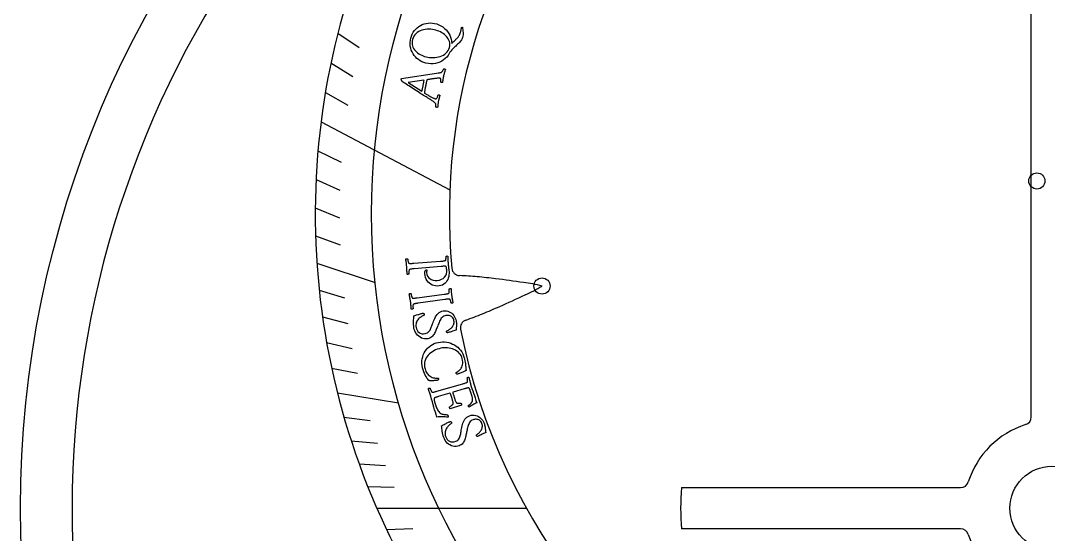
# Model space of a CAD drawing. Header units: millimetres. Extents: x -31.9 to 31.9, y -31.9 to 31.9.
# Drawn here: x -31.9 to -0.11, y -0.81 to 15.1 of the extents above; entities that cross this region are included whole.
import ezdxf

# ---------------------------------------------------------------- set-up
doc = ezdxf.new("R2010")
doc.units = ezdxf.units.MM
for name, color, linetype in [('CUT_INNER', 6, 'Continuous'), ('CUT_OUTER', 1, 'Continuous'), ('ENGRAVE', 7, 'Continuous'), ('ENGRAVE_FINE', 8, 'Continuous'), ('TEXT', 5, 'Continuous')]:
    doc.layers.add(name, color=color, linetype=linetype)

msp = doc.modelspace()

# ---------------------------------------------------------------- linework, layer by layer
at = {"layer": 'CUT_INNER'}
for points in [[(-0.638, 2.825), (-0.638, 16.5871)], [(-11.4532, 0.6377), (-11.4475, 0.638), (-2.825, 0.638)], [(-2.825, -0.638), (-11.4471, -0.638), (-11.4531, -0.6377)]]:
    msp.add_lwpolyline(points, dxfattribs=at)
msp.add_circle((0, 0), 1.3, dxfattribs=at)
for centre, radius, start, end in [((-0.0001, 9.1157), 18.6372, 92.76605, 185.19405), ((-0.0001, 0), 30.3049, 123.70776, 268.30801), ((-0.0001, 9.1157), 22.7843, 136.39718, 247.61354), ((-18.3118, 7.4507), 0.25, 185.09766, 266.96057), ((-18.7698, -3.66), 10.8702, 84.74994, 87.65526), ((-19.4067, -10.6936), 17.9326, 82.94988, 84.7797), ((-21.7665, -29.6315), 37.0169, 81.58147, 82.92263), ((-16.9199, 2.3694), 4.6526, 75.71253, 82.92918), ((-18.1828, 10.8654), 4.6597, 293.93828, 301.16109), ((-31.2475, 38.2013), 34.9556, 293.91011, 295.33053), ((-24.3371, 22.6054), 17.8972, 292.08499, 293.92188), ((-18.0459, 5.5891), 0.25, 109.91443, 191.07422), ((-21.7701, 16.2712), 11.0627, 289.20472, 292.10004), ((-0.0004, 9.1152), 18.6368, 191.05659, 247.21488), ((-0.0011, 0.0011), 2.7099, 107.42252, 162.57748), ((-0.888, 2.825), 0.25, 287.57813, 360), ((-4.9765, 0.0002), 6.5079, 174.37814, 185.62498), ((-2.825, 0.888), 0.25, 270, 342.42187), ((-2.825, -0.888), 0.25, 17.57812, 90), ((-0.0011, -0.0011), 2.7099, 197.42252, 252.57748)]:
    msp.add_arc(centre, radius, start, end, dxfattribs=at)
at = {"layer": 'CUT_OUTER'}
msp.add_circle((0, -0.0001), 31.9, dxfattribs=at)
at = {"layer": 'ENGRAVE'}
for points in [[(-22.6059, 11.9615), (-18.6227, 9.8538)], [(-22.7328, 7.583), (-20.9343, 6.9831)], [(-22.0995, 3.5713), (-20.2134, 3.2665)], [(-20.8814, 0), (-16.256, 0)]]:
    msp.add_lwpolyline(points, dxfattribs=at)
for centre, radius in [((0, 9.1156), 21.0426), ((-0.4651, 10.1311), 0.25), ((-15.7709, 6.8782), 0.25)]:
    msp.add_circle(centre, radius, dxfattribs=at)
at = {"layer": 'ENGRAVE_FINE'}
for points in [[(-22.0876, 14.7073), (-21.4273, 14.2676)], [(-22.3006, 13.7857), (-21.6239, 13.3673)], [(-22.473, 12.8698), (-21.7806, 12.4733)], [(-22.7011, 11.0622), (-21.9801, 10.7109)], [(-22.7598, 10.1736), (-22.0258, 9.8455)], [(-22.7837, 9.2967), (-22.0376, 8.9923)], [(-22.7741, 8.4328), (-22.0169, 8.1524)], [(-22.661, 6.748), (-21.8841, 6.5167)], [(-22.5604, 5.9288), (-21.7751, 5.7224)], [(-22.4323, 5.1259), (-21.6396, 4.9447)], [(-22.2782, 4.3399), (-21.4791, 4.1842)], [(-21.8975, 2.8205), (-21.0883, 2.7162)], [(-21.6734, 2.0877), (-20.8608, 2.0094)], [(-21.4286, 1.3733), (-20.6134, 1.321)], [(-21.1642, 0.6773), (-20.3476, 0.6512)], [(-20.5813, -0.6587), (-19.7647, -0.6326)]]:
    msp.add_lwpolyline(points, dxfattribs=at)
at = {"layer": 'TEXT'}
for points in [[(-19.829, 14.5559), (-19.8087, 14.6182), (-19.7832, 14.677), (-19.7523, 14.7323), (-19.7162, 14.784), (-19.6755, 14.8314), (-19.6308, 14.8739), (-19.5823, 14.9116), (-19.5298, 14.9443), (-19.4742, 14.9717), (-19.4162, 14.9932), (-19.3557, 15.009), (-19.2929, 15.0191), (-19.2284, 15.0226), (-19.1629, 15.0191), (-19.0963, 15.0086), (-19.0287, 14.991), (-18.9611, 14.9662), (-18.8982, 14.9353), (-18.84, 14.8981), (-18.7865, 14.8549), (-18.7381, 14.8068), (-18.6953, 14.7552), (-18.6581, 14.7001), (-18.6264, 14.6414), (-18.6007, 14.5804), (-18.5817, 14.5181), (-18.5692, 14.4545), (-18.5632, 14.3896), (-18.5386, 14.4161), (-18.5152, 14.4402), (-18.493, 14.4618), (-18.4719, 14.4809), (-18.452, 14.4986), (-18.433, 14.5158), (-18.4151, 14.5326), (-18.3981, 14.5488), (-18.3821, 14.5655), (-18.3669, 14.5836), (-18.3526, 14.603), (-18.3391, 14.6237), (-18.3264, 14.6468), (-18.3143, 14.6731), (-18.3028, 14.7027), (-18.2919, 14.7356), (-18.2844, 14.7607), (-18.2784, 14.7834), (-18.2737, 14.8037), (-18.2703, 14.8215), (-18.268, 14.8367), (-18.2661, 14.8489), (-18.2648, 14.8581), (-18.2641, 14.8644), (-18.2624, 14.869), (-18.2602, 14.8734), (-18.2575, 14.8779), (-18.2543, 14.8823), (-18.2509, 14.8863), (-18.2475, 14.8894), (-18.2441, 14.8916), (-18.2407, 14.893), (-18.2394, 14.8934), (-18.238, 14.8936), (-18.2363, 14.8935), (-18.2345, 14.893), (-18.2271, 14.851), (-18.221, 14.8099), (-18.2163, 14.7696), (-18.2128, 14.7301), (-18.2119, 14.6909), (-18.2147, 14.6513), (-18.2213, 14.6112), (-18.2316, 14.5707), (-18.2439, 14.5363), (-18.2597, 14.5038), (-18.2789, 14.4731), (-18.3015, 14.4443), (-18.3267, 14.4165), (-18.3534, 14.3889), (-18.3816, 14.3616), (-18.4113, 14.3346), (-18.4418, 14.3072), (-18.4724, 14.2788), (-18.503, 14.2496), (-18.5338, 14.2193), (-18.5636, 14.1873), (-18.5915, 14.1526), (-18.6175, 14.1152), (-18.6416, 14.075), (-18.6772, 14.0187), (-18.7182, 13.9671), (-18.7647, 13.9203), (-18.8169, 13.8781), (-18.8737, 13.8415), (-18.9343, 13.8113), (-18.9987, 13.7876), (-19.0671, 13.7704), (-19.1382, 13.7604), (-19.2109, 13.7585), (-19.2853, 13.7647), (-19.3614, 13.7791), (-19.4252, 13.7976), (-19.4853, 13.8217), (-19.5418, 13.8514), (-19.5946, 13.8868), (-19.6433, 13.9269), (-19.6874, 13.9708), (-19.7268, 14.0186), (-19.7616, 14.0702), (-19.7911, 14.125), (-19.8149, 14.1821), (-19.8329, 14.2416), (-19.845, 14.3034), (-19.851, 14.3665), (-19.8503, 14.4296), (-19.843, 14.4928), (-19.829, 14.5559)], [(-19.7743, 14.5113), (-19.7856, 14.4584), (-19.7899, 14.4079), (-19.7872, 14.3598), (-19.7776, 14.3142), (-19.7622, 14.2711), (-19.7421, 14.2307), (-19.7174, 14.193), (-19.688, 14.158), (-19.6548, 14.1257), (-19.6186, 14.0961), (-19.5794, 14.0692), (-19.5373, 14.045), (-19.4934, 14.0235), (-19.4487, 14.0049), (-19.4033, 13.989), (-19.3573, 13.976), (-19.3029, 13.9643), (-19.2476, 13.9564), (-19.1916, 13.9521), (-19.1348, 13.9515), (-19.0783, 13.9547), (-19.0233, 13.9618), (-18.9699, 13.9729), (-18.9179, 13.9878), (-18.8684, 14.0068), (-18.8225, 14.0299), (-18.78, 14.0571), (-18.7411, 14.0885), (-18.7068, 14.1244), (-18.6781, 14.1651), (-18.6552, 14.2106), (-18.6378, 14.2609), (-18.627, 14.3108), (-18.623, 14.3586), (-18.6256, 14.4043), (-18.6349, 14.448), (-18.6499, 14.4897), (-18.6697, 14.5293), (-18.6942, 14.5669), (-18.7234, 14.6024), (-18.7564, 14.6357), (-18.7924, 14.6665), (-18.8311, 14.6948), (-18.8728, 14.7207), (-18.9163, 14.7439), (-18.9605, 14.7644), (-19.0053, 14.7822), (-19.0508, 14.7972), (-19.1046, 14.8113), (-19.1592, 14.8215), (-19.2148, 14.828), (-19.2712, 14.8306), (-19.3274, 14.8291), (-19.3823, 14.8233), (-19.436, 14.813), (-19.4884, 14.7982), (-19.5384, 14.779), (-19.585, 14.7552), (-19.6281, 14.7268), (-19.6678, 14.6939), (-19.7029, 14.6561), (-19.7324, 14.613), (-19.7562, 14.5648), (-19.7743, 14.5113)], [(-19.2324, 12.6569), (-19.2351, 12.6586), (-19.2433, 12.6636), (-19.257, 12.672), (-19.2761, 12.6838), (-19.2999, 12.6984), (-19.3276, 12.7154), (-19.3592, 12.7348), (-19.3947, 12.7566), (-19.4331, 12.7804), (-19.4736, 12.8057), (-19.5162, 12.8327), (-19.5607, 12.8613), (-19.6066, 12.8909), (-19.6532, 12.9208), (-19.7004, 12.9511), (-19.7483, 12.9817), (-19.796, 13.0123), (-19.8426, 13.0424), (-19.8882, 13.0721), (-19.9328, 13.1012), (-19.9754, 13.1293), (-20.0155, 13.1558), (-20.0528, 13.1806), (-20.0874, 13.2038), (-20.0943, 13.2106), (-20.1011, 13.2199), (-20.1079, 13.2316), (-20.1147, 13.2458), (-20.1205, 13.2602), (-20.1242, 13.2725), (-20.1258, 13.2827), (-20.1254, 13.2908), (-20.125, 13.2926), (-20.1245, 13.294), (-20.124, 13.295), (-20.1234, 13.2956), (-20.1227, 13.2962), (-20.1218, 13.2971), (-20.1208, 13.2984), (-20.1195, 13.3), (-19.0388, 13.4698), (-18.9855, 13.4771), (-18.9456, 13.4826), (-18.9192, 13.4866), (-18.9061, 13.4889), (-18.8946, 13.4923), (-18.8834, 13.4982), (-18.8723, 13.5065), (-18.8614, 13.5171), (-18.8512, 13.529), (-18.842, 13.5412), (-18.8339, 13.5536), (-18.8268, 13.5663), (-18.821, 13.5779), (-18.8166, 13.5873), (-18.8135, 13.5944), (-18.8119, 13.5993), (-18.8058, 13.6012), (-18.7986, 13.6015), (-18.7904, 13.6004), (-18.7812, 13.5979), (-18.7724, 13.5948), (-18.7657, 13.5922), (-18.761, 13.5901), (-18.7583, 13.5885), (-18.7664, 13.5626), (-18.774, 13.538), (-18.7812, 13.5148), (-18.7878, 13.493), (-18.7943, 13.4708), (-18.8009, 13.4463), (-18.8076, 13.4197), (-18.8143, 13.3909), (-18.821, 13.3604), (-18.8267, 13.3325), (-18.8315, 13.3072), (-18.8352, 13.2845), (-18.8386, 13.2618), (-18.8425, 13.2363), (-18.8469, 13.2082), (-18.8516, 13.1772), (-18.8568, 13.175), (-18.8633, 13.1741), (-18.8709, 13.1746), (-18.8798, 13.1764), (-18.8884, 13.1792), (-18.8954, 13.1825), (-18.9009, 13.1863), (-18.9047, 13.1906), (-18.903, 13.2004), (-18.9017, 13.2126), (-18.9007, 13.2274), (-18.8999, 13.2447), (-18.9, 13.2619), (-18.9012, 13.2765), (-18.9037, 13.2884), (-18.9073, 13.2975), (-18.9111, 13.3018), (-18.9166, 13.3055), (-18.9236, 13.3085), (-18.9324, 13.311), (-18.9426, 13.3124), (-18.9562, 13.313), (-18.973, 13.3128), (-18.9932, 13.3116), (-19.0159, 13.3097), (-19.04, 13.3073), (-19.0656, 13.3043), (-19.0926, 13.3007), (-19.1203, 13.2968), (-19.1476, 13.2928), (-19.1746, 13.2887), (-19.2011, 13.2845), (-19.2264, 13.2804), (-19.2493, 13.2767), (-19.2699, 13.2733), (-19.2882, 13.2703), (-19.3031, 13.2678), (-19.3138, 13.266), (-19.3202, 13.265), (-19.3224, 13.2646), (-19.3226, 13.2644), (-19.3235, 13.2639), (-19.325, 13.2629), (-19.327, 13.2616), (-19.3291, 13.26), (-19.3307, 13.2584), (-19.3318, 13.2566), (-19.3325, 13.2547), (-19.3366, 13.2396), (-19.3408, 13.2228), (-19.3451, 13.2043), (-19.3495, 13.184), (-19.3538, 13.1632), (-19.358, 13.1431), (-19.362, 13.1238), (-19.3659, 13.1051), (-19.3669, 13.1003), (-19.3679, 13.0955), (-19.3689, 13.0907), (-19.3698, 13.0859), (-19.3708, 13.0812), (-19.3717, 13.0767), (-19.3726, 13.0725), (-19.3734, 13.0685), (-19.379, 13.0407), (-19.384, 13.015), (-19.3884, 12.9915), (-19.3922, 12.9701), (-19.3959, 12.9483), (-19.3997, 12.9235), (-19.4037, 12.8957), (-19.4078, 12.865), (-19.4079, 12.8639), (-19.4076, 12.8625), (-19.407, 12.8607), (-19.4061, 12.8587), (-19.4051, 12.8567), (-19.4045, 12.8554), (-19.4041, 12.8545), (-19.4039, 12.8543), (-19.4017, 12.8529), (-19.395, 12.8488), (-19.3839, 12.842), (-19.3684, 12.8324), (-19.3497, 12.821), (-19.3294, 12.8085), (-19.3075, 12.795), (-19.2838, 12.7805), (-19.2597, 12.7658), (-19.2363, 12.7519), (-19.2136, 12.7387), (-19.1917, 12.7264), (-19.1701, 12.7143), (-19.1501, 12.704), (-19.1318, 12.6957), (-19.1151, 12.6894), (-19.1, 12.6844), (-19.0865, 12.6803), (-19.0745, 12.6772), (-19.0642, 12.6749), (-19.0538, 12.6749), (-19.0438, 12.6787), (-19.0343, 12.6864), (-19.0251, 12.698), (-19.0166, 12.7117), (-19.0091, 12.7258), (-19.0027, 12.7404), (-18.9973, 12.7553), (-18.9929, 12.7691), (-18.9895, 12.78), (-18.9872, 12.7881), (-18.986, 12.7933), (-18.9827, 12.7945), (-18.9774, 12.7951), (-18.9702, 12.795), (-18.9609, 12.7943), (-18.9514, 12.7931), (-18.9433, 12.7914), (-18.9367, 12.7893), (-18.9315, 12.7867), (-18.9358, 12.7696), (-18.9399, 12.7539), (-18.9436, 12.7394), (-18.9471, 12.7262), (-18.9505, 12.7137), (-18.9539, 12.7012), (-18.9572, 12.6886), (-18.9606, 12.6761), (-18.964, 12.6625), (-18.9675, 12.6469), (-18.9712, 12.6292), (-18.975, 12.6095), (-18.9785, 12.5896), (-18.9815, 12.5712), (-18.9839, 12.5545), (-18.9858, 12.5394), (-18.9874, 12.525), (-18.9889, 12.5107), (-18.9905, 12.4964), (-18.992, 12.4821), (-18.9938, 12.4668), (-18.9958, 12.4496), (-18.9981, 12.4306), (-19.0008, 12.4096), (-19.004, 12.4085), (-19.0092, 12.4082), (-19.0164, 12.4087), (-19.0255, 12.41), (-19.0349, 12.4119), (-19.0429, 12.414), (-19.0495, 12.4164), (-19.0547, 12.419), (-19.0535, 12.4291), (-19.0528, 12.4423), (-19.0528, 12.4587), (-19.0532, 12.4783), (-19.0549, 12.4978), (-19.0585, 12.5141), (-19.064, 12.5273), (-19.0715, 12.5372), (-19.0878, 12.5543), (-19.1054, 12.5705), (-19.1243, 12.5859), (-19.1444, 12.6004), (-19.1655, 12.6145), (-19.1872, 12.6286), (-19.2095, 12.6428), (-19.2324, 12.6569)], [(-19.9139, 13.1747), (-19.4927, 12.9096), (-19.4925, 12.9096), (-19.4917, 12.9096), (-19.4905, 12.9097), (-19.4887, 12.9098), (-19.4869, 12.91), (-19.4856, 12.9104), (-19.4847, 12.9111), (-19.4843, 12.9119), (-19.4796, 12.9311), (-19.4747, 12.952), (-19.4695, 12.9748), (-19.4641, 12.9994), (-19.4588, 13.0237), (-19.4541, 13.0455), (-19.45, 13.0647), (-19.4465, 13.0814), (-19.4422, 13.1031), (-19.4383, 13.1238), (-19.4349, 13.1434), (-19.4319, 13.162), (-19.429, 13.1805), (-19.426, 13.1998), (-19.4227, 13.22), (-19.4193, 13.241), (-19.4192, 13.2428), (-19.4198, 13.2444), (-19.4211, 13.2457), (-19.423, 13.2469), (-19.425, 13.2477), (-19.4265, 13.2483), (-19.4273, 13.2487), (-19.4276, 13.2488)], [(-18.9563, 6.8816), (-19.0137, 6.8781), (-19.0682, 6.8817), (-19.1199, 6.8923), (-19.1687, 6.9101), (-19.2139, 6.9344), (-19.2547, 6.9647), (-19.291, 7.0009), (-19.3228, 7.0431), (-19.3495, 7.0907), (-19.3703, 7.1428), (-19.3853, 7.1994), (-19.3943, 7.2605), (-19.3949, 7.2691), (-19.3951, 7.279), (-19.3948, 7.2901), (-19.3942, 7.3025), (-19.3931, 7.315), (-19.3914, 7.3262), (-19.3891, 7.3363), (-19.3861, 7.3452), (-19.3839, 7.3479), (-19.3809, 7.3516), (-19.3771, 7.3565), (-19.3725, 7.3624), (-19.3671, 7.3681), (-19.3606, 7.3724), (-19.3531, 7.3753), (-19.3446, 7.3768), (-19.3395, 7.3767), (-19.3359, 7.3751), (-19.334, 7.3722), (-19.3338, 7.3679), (-19.3351, 7.3597), (-19.3365, 7.3512), (-19.3381, 7.3425), (-19.3397, 7.3335), (-19.341, 7.3242), (-19.3417, 7.3144), (-19.3417, 7.3042), (-19.341, 7.2935), (-19.3307, 7.2381), (-19.3109, 7.1884), (-19.2816, 7.1445), (-19.2428, 7.1064), (-19.1956, 7.0766), (-19.141, 7.0577), (-19.0791, 7.0496), (-19.01, 7.0522), (-18.9413, 7.0645), (-18.8809, 7.0857), (-18.8287, 7.1156), (-18.7847, 7.1542), (-18.7508, 7.2014), (-18.7287, 7.2571), (-18.7183, 7.3215), (-18.7196, 7.3945), (-18.7206, 7.4042), (-18.7221, 7.4162), (-18.724, 7.4304), (-18.7264, 7.4469), (-18.7295, 7.4626), (-18.7338, 7.4744), (-18.7393, 7.4824), (-18.746, 7.4866), (-18.7568, 7.4891), (-18.7707, 7.4905), (-18.7877, 7.4908), (-18.8077, 7.4899), (-18.8293, 7.4885), (-18.851, 7.4869), (-18.8728, 7.4852), (-18.8947, 7.4834), (-19.7264, 7.4115), (-19.748, 7.4096), (-19.7689, 7.4076), (-19.789, 7.4056), (-19.8083, 7.4035), (-19.8263, 7.4009), (-19.8425, 7.3977), (-19.8569, 7.3937), (-19.8695, 7.389), (-19.874, 7.385), (-19.8781, 7.378), (-19.8816, 7.368), (-19.8846, 7.3549), (-19.887, 7.3402), (-19.8887, 7.3251), (-19.8898, 7.3097), (-19.8902, 7.294), (-19.8902, 7.2794), (-19.89, 7.2672), (-19.8896, 7.2574), (-19.8892, 7.2501), (-19.8936, 7.2469), (-19.8997, 7.2442), (-19.9073, 7.242), (-19.9165, 7.2403), (-19.9257, 7.2395), (-19.9336, 7.24), (-19.94, 7.2418), (-19.9451, 7.2448), (-19.946, 7.2752), (-19.9469, 7.305), (-19.9478, 7.3341), (-19.9487, 7.3626), (-19.9499, 7.3909), (-19.9514, 7.4196), (-19.9533, 7.4486), (-19.9555, 7.4779), (-19.958, 7.5065), (-19.9609, 7.5352), (-19.9641, 7.564), (-19.9676, 7.5928), (-19.9714, 7.622), (-19.9753, 7.6515), (-19.9793, 7.6814), (-19.9834, 7.7116), (-19.9789, 7.7155), (-19.9728, 7.7183), (-19.9651, 7.72), (-19.9559, 7.7207), (-19.9465, 7.7206), (-19.9387, 7.7196), (-19.9323, 7.718), (-19.9273, 7.7156), (-19.9266, 7.7083), (-19.9254, 7.6986), (-19.9236, 7.6865), (-19.9212, 7.6721), (-19.9183, 7.6566), (-19.9147, 7.6414), (-19.9105, 7.6265), (-19.9057, 7.6119), (-19.9006, 7.5992), (-19.8955, 7.5899), (-19.8904, 7.5841), (-19.8853, 7.5818), (-19.8721, 7.5791), (-19.8573, 7.5776), (-19.8408, 7.577), (-19.8226, 7.5774), (-19.8031, 7.5785), (-19.783, 7.5798), (-19.7621, 7.5812), (-19.7404, 7.5828), (-18.9062, 7.6476), (-18.8845, 7.6493), (-18.8635, 7.6511), (-18.843, 7.653), (-18.8233, 7.655), (-18.8048, 7.6573), (-18.7882, 7.6604), (-18.7736, 7.6641), (-18.7609, 7.6685), (-18.7555, 7.6715), (-18.751, 7.6777), (-18.7476, 7.687), (-18.7452, 7.6995), (-18.7434, 7.7138), (-18.742, 7.7282), (-18.741, 7.7428), (-18.7404, 7.7576), (-18.7401, 7.7714), (-18.74, 7.7829), (-18.74, 7.7921), (-18.7403, 7.799), (-18.7358, 7.8019), (-18.7296, 7.8043), (-18.722, 7.8062), (-18.7128, 7.8076), (-18.7035, 7.8082), (-18.6957, 7.8076), (-18.6893, 7.8059), (-18.6843, 7.8029), (-18.6833, 7.7744), (-18.6825, 7.7462), (-18.6817, 7.7184), (-18.6811, 7.691), (-18.6803, 7.6637), (-18.6792, 7.6367), (-18.6776, 7.6097), (-18.6756, 7.583), (-18.6731, 7.5548), (-18.6703, 7.5256), (-18.6671, 7.4953), (-18.6634, 7.464), (-18.6596, 7.431), (-18.6558, 7.3958), (-18.6519, 7.3583), (-18.648, 7.3185), (-18.6457, 7.2693), (-18.6486, 7.2206), (-18.6566, 7.1724), (-18.6696, 7.1248), (-18.6877, 7.079), (-18.7108, 7.0368), (-18.7388, 6.9979), (-18.7718, 6.9625), (-18.81, 6.9322), (-18.8534, 6.9086), (-18.9022, 6.8917), (-18.9563, 6.8816)], [(-18.5651, 6.5732), (-18.5611, 6.5459), (-18.5568, 6.5191), (-18.5522, 6.4926), (-18.5471, 6.4666), (-18.5419, 6.4405), (-18.5367, 6.4137), (-18.5315, 6.3864), (-18.5263, 6.3585), (-18.5305, 6.3545), (-18.5364, 6.3514), (-18.5439, 6.3492), (-18.5531, 6.3477), (-18.5624, 6.3471), (-18.5703, 6.3473), (-18.5768, 6.3484), (-18.5819, 6.3502), (-18.5831, 6.3571), (-18.585, 6.3662), (-18.5877, 6.3777), (-18.591, 6.3915), (-18.5949, 6.4062), (-18.599, 6.4204), (-18.6035, 6.4341), (-18.6082, 6.4472), (-18.6133, 6.4586), (-18.6187, 6.467), (-18.6244, 6.4725), (-18.6304, 6.4751), (-18.6415, 6.4761), (-18.6539, 6.4764), (-18.6678, 6.4758), (-18.683, 6.4744), (-18.6994, 6.4725), (-18.7164, 6.4704), (-18.7342, 6.4681), (-18.7527, 6.4656), (-18.7557, 6.4651), (-18.7587, 6.4647), (-18.7616, 6.4643), (-18.7646, 6.4639), (-18.7676, 6.4634), (-18.7706, 6.463), (-18.7736, 6.4626), (-18.7766, 6.4622), (-19.6051, 6.3451), (-19.6081, 6.3447), (-19.611, 6.3443), (-19.614, 6.3438), (-19.617, 6.3434), (-19.62, 6.343), (-19.623, 6.3426), (-19.6259, 6.3422), (-19.6289, 6.3417), (-19.6474, 6.3391), (-19.6649, 6.3364), (-19.6816, 6.3337), (-19.6973, 6.331), (-19.7119, 6.3281), (-19.7251, 6.3248), (-19.7368, 6.321), (-19.747, 6.3168), (-19.7513, 6.3126), (-19.755, 6.3054), (-19.758, 6.2952), (-19.7603, 6.282), (-19.7619, 6.2671), (-19.7628, 6.2518), (-19.7629, 6.236), (-19.7624, 6.2199), (-19.7615, 6.2048), (-19.7606, 6.1923), (-19.7597, 6.1824), (-19.7588, 6.1751), (-19.7631, 6.1717), (-19.769, 6.1686), (-19.7765, 6.166), (-19.7856, 6.1639), (-19.7948, 6.1626), (-19.8026, 6.1626), (-19.8092, 6.164), (-19.8144, 6.1668), (-19.8169, 6.1971), (-19.8194, 6.2268), (-19.8219, 6.2558), (-19.8244, 6.2842), (-19.8271, 6.3124), (-19.8302, 6.3409), (-19.8336, 6.3698), (-19.8375, 6.399), (-19.8415, 6.4274), (-19.846, 6.4561), (-19.8507, 6.485), (-19.8559, 6.5141), (-19.8613, 6.5434), (-19.8668, 6.573), (-19.8725, 6.6028), (-19.8782, 6.6329), (-19.8739, 6.6369), (-19.868, 6.6401), (-19.8604, 6.6422), (-19.8512, 6.6434), (-19.8419, 6.6438), (-19.834, 6.6433), (-19.8275, 6.642), (-19.8224, 6.6398), (-19.8213, 6.6325), (-19.8195, 6.6227), (-19.817, 6.6104), (-19.8138, 6.5957), (-19.81, 6.5799), (-19.8056, 6.5646), (-19.8006, 6.5498), (-19.795, 6.5354), (-19.7892, 6.523), (-19.7836, 6.5141), (-19.7781, 6.5085), (-19.7729, 6.5065), (-19.7597, 6.5046), (-19.7448, 6.5038), (-19.7282, 6.5041), (-19.7101, 6.5055), (-19.6907, 6.5077), (-19.6707, 6.51), (-19.6499, 6.5126), (-19.6284, 6.5153), (-18.7989, 6.6252), (-18.7773, 6.6282), (-18.7564, 6.6311), (-18.7361, 6.6341), (-18.7164, 6.6371), (-18.6981, 6.6405), (-18.6817, 6.6444), (-18.6673, 6.6489), (-18.6549, 6.654), (-18.6497, 6.6573), (-18.6456, 6.6637), (-18.6426, 6.6732), (-18.6409, 6.6859), (-18.6399, 6.7002), (-18.6393, 6.7148), (-18.6392, 6.7298), (-18.6394, 6.7451), (-18.6399, 6.7593), (-18.6404, 6.771), (-18.641, 6.7804), (-18.6417, 6.7873), (-18.6373, 6.7905), (-18.6313, 6.7932), (-18.6238, 6.7955), (-18.6146, 6.7974), (-18.6054, 6.7985), (-18.5976, 6.7984), (-18.5911, 6.7969), (-18.5859, 6.7943), (-18.5834, 6.7658), (-18.581, 6.7375), (-18.5788, 6.7095), (-18.5766, 6.6817), (-18.5743, 6.6541), (-18.5716, 6.6269), (-18.5685, 6.5999), (-18.5651, 6.5732)], [(-18.4263, 5.7995), (-18.4217, 5.7715), (-18.4183, 5.7458), (-18.4163, 5.7224), (-18.4155, 5.7014), (-18.4157, 5.6813), (-18.4164, 5.6608), (-18.4176, 5.64), (-18.4194, 5.6189), (-18.4215, 5.5962), (-18.4236, 5.571), (-18.4256, 5.5433), (-18.4276, 5.5129), (-18.4643, 5.5002), (-18.5017, 5.4879), (-18.5398, 5.4761), (-18.5787, 5.4647), (-18.6154, 5.4543), (-18.6473, 5.4455), (-18.6742, 5.4383), (-18.6961, 5.4327), (-18.7008, 5.4319), (-18.7052, 5.4334), (-18.7095, 5.4371), (-18.7135, 5.4431), (-18.7171, 5.45), (-18.7199, 5.4563), (-18.722, 5.4619), (-18.7233, 5.467), (-18.724, 5.4734), (-18.7236, 5.4793), (-18.7221, 5.4847), (-18.7195, 5.4896), (-18.7016, 5.496), (-18.6826, 5.5046), (-18.6624, 5.5155), (-18.6412, 5.5284), (-18.6198, 5.5433), (-18.5992, 5.5599), (-18.5794, 5.5781), (-18.5605, 5.598), (-18.543, 5.6193), (-18.5277, 5.6419), (-18.5145, 5.6658), (-18.5034, 5.6909), (-18.4953, 5.7171), (-18.491, 5.7442), (-18.4905, 5.7721), (-18.4938, 5.801), (-18.5023, 5.8364), (-18.5142, 5.867), (-18.5296, 5.893), (-18.5484, 5.9142), (-18.5697, 5.9314), (-18.5924, 5.9452), (-18.6166, 5.9556), (-18.6422, 5.9627), (-18.6682, 5.9668), (-18.6936, 5.9687), (-18.7183, 5.9682), (-18.7423, 5.9654), (-18.7789, 5.9567), (-18.8114, 5.9437), (-18.8399, 5.9262), (-18.8643, 5.9043), (-18.8857, 5.8789), (-18.9051, 5.8511), (-18.9225, 5.8209), (-18.9379, 5.7882), (-18.9524, 5.7542), (-18.967, 5.7199), (-18.9819, 5.6854), (-18.9969, 5.6507), (-19.0077, 5.6241), (-19.0189, 5.596), (-19.0307, 5.5666), (-19.0429, 5.5357), (-19.0559, 5.5043), (-19.0699, 5.4732), (-19.0849, 5.4423), (-19.1009, 5.4116), (-19.1185, 5.3822), (-19.1381, 5.3547), (-19.1598, 5.3294), (-19.1835, 5.3061), (-19.2095, 5.2858), (-19.2383, 5.2692), (-19.2697, 5.2564), (-19.3037, 5.2474), (-19.3551, 5.2409), (-19.4048, 5.2424), (-19.4529, 5.2518), (-19.4994, 5.2693), (-19.5432, 5.2934), (-19.5834, 5.3227), (-19.62, 5.3573), (-19.6529, 5.3972), (-19.6812, 5.4409), (-19.7041, 5.4872), (-19.7216, 5.5359), (-19.7337, 5.5871), (-19.741, 5.6362), (-19.7454, 5.685), (-19.7467, 5.7334), (-19.7451, 5.7813), (-19.7422, 5.8277), (-19.7397, 5.8715), (-19.7378, 5.9128), (-19.7365, 5.9514), (-19.7082, 5.962), (-19.6788, 5.9723), (-19.6484, 5.9823), (-19.617, 5.9922), (-19.5859, 6.0015), (-19.5568, 6.0099), (-19.5296, 6.0176), (-19.5043, 6.0244), (-19.4822, 6.0301), (-19.4647, 6.0345), (-19.4519, 6.0375), (-19.4436, 6.0391), (-19.438, 6.0347), (-19.4327, 6.0299), (-19.4278, 6.0246), (-19.4231, 6.019), (-19.4191, 6.0129), (-19.4158, 6.0067), (-19.4134, 6.0001), (-19.4119, 5.9933), (-19.4117, 5.9851), (-19.4141, 5.9782), (-19.4189, 5.9727), (-19.4262, 5.9686), (-19.4408, 5.9624), (-19.4577, 5.9541), (-19.4769, 5.9438), (-19.4984, 5.9314), (-19.5211, 5.9168), (-19.5438, 5.8999), (-19.5665, 5.8806), (-19.5892, 5.859), (-19.6106, 5.835), (-19.6293, 5.8086), (-19.6455, 5.7797), (-19.6591, 5.7483), (-19.6688, 5.7143), (-19.6735, 5.6773), (-19.6732, 5.6375), (-19.6678, 5.5947), (-19.6557, 5.5497), (-19.6362, 5.5092), (-19.6095, 5.4733), (-19.5755, 5.4418), (-19.5355, 5.4177), (-19.4909, 5.4036), (-19.4417, 5.3995), (-19.3878, 5.4053), (-19.3501, 5.4149), (-19.3176, 5.4282), (-19.2905, 5.4451), (-19.2686, 5.4658), (-19.2504, 5.4895), (-19.2341, 5.5156), (-19.2198, 5.544), (-19.2073, 5.5748), (-19.1957, 5.6074), (-19.1838, 5.6412), (-19.1715, 5.676), (-19.1588, 5.7121), (-19.1429, 5.7525), (-19.126, 5.7936), (-19.108, 5.8355), (-19.0888, 5.8781), (-19.0677, 5.9197), (-19.0436, 5.9585), (-19.0165, 5.9946), (-18.9866, 6.0279), (-18.953, 6.0568), (-18.9152, 6.0796), (-18.873, 6.0964), (-18.8266, 6.1072), (-18.7762, 6.1118), (-18.7281, 6.1094), (-18.6823, 6.0999), (-18.6388, 6.0835), (-18.5983, 6.0613), (-18.5614, 6.0345), (-18.5281, 6.0033), (-18.4985, 5.9675), (-18.4731, 5.9285), (-18.4526, 5.8875), (-18.437, 5.8445), (-18.4263, 5.7995)], [(-18.1813, 4.6558), (-18.1707, 4.6106), (-18.1607, 4.5642), (-18.1512, 4.5165), (-18.1424, 4.4675), (-18.1347, 4.4175), (-18.1287, 4.3666), (-18.1244, 4.3148), (-18.1218, 4.2622), (-18.1241, 4.2611), (-18.1313, 4.2579), (-18.1431, 4.2526), (-18.1598, 4.2451), (-18.1796, 4.2362), (-18.2011, 4.2268), (-18.2242, 4.2167), (-18.249, 4.2061), (-18.2741, 4.1955), (-18.298, 4.1852), (-18.3206, 4.1754), (-18.3421, 4.166), (-18.3609, 4.1579), (-18.3754, 4.1518), (-18.3857, 4.1477), (-18.3917, 4.1456), (-18.3956, 4.1445), (-18.4, 4.1454), (-18.4048, 4.1481), (-18.4102, 4.1527), (-18.4154, 4.1585), (-18.4197, 4.1648), (-18.4231, 4.1715), (-18.4256, 4.1788), (-18.4269, 4.1853), (-18.4274, 4.1914), (-18.427, 4.1973), (-18.4258, 4.2029), (-18.4144, 4.2087), (-18.4003, 4.2165), (-18.3838, 4.2264), (-18.3646, 4.2383), (-18.3443, 4.2527), (-18.3242, 4.2701), (-18.3044, 4.2903), (-18.2848, 4.3134), (-18.2668, 4.3398), (-18.2516, 4.3697), (-18.2392, 4.4032), (-18.2296, 4.4402), (-18.2242, 4.4812), (-18.2244, 4.5267), (-18.2302, 4.5767), (-18.2414, 4.6312), (-18.2564, 4.6796), (-18.2767, 4.7243), (-18.3023, 4.7653), (-18.3332, 4.8027), (-18.3685, 4.8363), (-18.4073, 4.8663), (-18.4494, 4.8924), (-18.495, 4.9148), (-18.5431, 4.9334), (-18.5925, 4.948), (-18.6434, 4.9587), (-18.6956, 4.9655), (-18.7482, 4.9683), (-18.8001, 4.9672), (-18.8512, 4.9622), (-18.9015, 4.9532), (-18.9567, 4.9391), (-19.0106, 4.9213), (-19.0631, 4.8998), (-19.1143, 4.8746), (-19.1631, 4.8458), (-19.2084, 4.8136), (-19.2502, 4.7779), (-19.2884, 4.7387), (-19.3222, 4.6963), (-19.3507, 4.6508), (-19.3736, 4.6023), (-19.3912, 4.5507), (-19.4022, 4.4962), (-19.4056, 4.4392), (-19.4014, 4.3795), (-19.3896, 4.3174), (-19.3772, 4.275), (-19.3622, 4.2368), (-19.3446, 4.2028), (-19.3243, 4.1731), (-19.3024, 4.147), (-19.28, 4.1238), (-19.257, 4.1036), (-19.2335, 4.0863), (-19.2006, 4.0667), (-19.1672, 4.0513), (-19.1334, 4.0404), (-19.0992, 4.0338), (-19.0661, 4.0301), (-19.0354, 4.0279), (-19.0071, 4.0272), (-18.9813, 4.0278), (-18.9765, 4.0118), (-18.9748, 3.9958), (-18.9762, 3.9797), (-18.9806, 3.9636), (-18.9892, 3.9617), (-19.0014, 3.9597), (-19.0172, 3.9577), (-19.0367, 3.9557), (-19.0584, 3.9536), (-19.0811, 3.9517), (-19.1047, 3.95), (-19.1293, 3.9484), (-19.1537, 3.9471), (-19.1769, 3.9465), (-19.1988, 3.9466), (-19.2194, 3.9472), (-19.2377, 3.9485), (-19.2525, 3.9504), (-19.2638, 3.953), (-19.2717, 3.9563), (-19.3026, 3.9917), (-19.3314, 4.0307), (-19.3582, 4.0731), (-19.3829, 4.1191), (-19.4058, 4.1693), (-19.4269, 4.2244), (-19.4462, 4.2846), (-19.4636, 4.3497), (-19.4776, 4.4205), (-19.4843, 4.4899), (-19.4838, 4.5577), (-19.4762, 4.6239), (-19.4622, 4.6878), (-19.4423, 4.7484), (-19.4167, 4.8059), (-19.3854, 4.8601), (-19.3491, 4.9105), (-19.3083, 4.9565), (-19.2633, 4.9981), (-19.2139, 5.0353), (-19.1608, 5.0676), (-19.1046, 5.0944), (-19.0453, 5.1159), (-18.983, 5.1319), (-18.9157, 5.143), (-18.8492, 5.1477), (-18.7836, 5.1462), (-18.7188, 5.1385), (-18.6556, 5.1251), (-18.5948, 5.1065), (-18.5362, 5.0828), (-18.4799, 5.0539), (-18.4268, 5.0202), (-18.3777, 4.9816), (-18.3327, 4.9383), (-18.2918, 4.8902), (-18.2557, 4.8377), (-18.2253, 4.7812), (-18.2005, 4.7205), (-18.1813, 4.6558)], [(-17.9795, 3.8369), (-17.9599, 3.7721), (-17.9385, 3.7044), (-17.915, 3.6338), (-17.8896, 3.5603), (-17.8636, 3.4858), (-17.8382, 3.4121), (-17.8135, 3.3392), (-17.7896, 3.267), (-17.8225, 3.2508), (-17.8538, 3.2343), (-17.8834, 3.2176), (-17.9114, 3.2006), (-17.9388, 3.1836), (-17.9667, 3.1666), (-17.9952, 3.1497), (-18.0242, 3.1328), (-18.0301, 3.1368), (-18.0354, 3.1428), (-18.0401, 3.1509), (-18.0441, 3.1609), (-18.0467, 3.1718), (-18.0468, 3.1804), (-18.0443, 3.1869), (-18.0392, 3.1911), (-17.9934, 3.2241), (-17.9588, 3.2566), (-17.9353, 3.2887), (-17.9231, 3.3203), (-17.9186, 3.3523), (-17.9187, 3.3853), (-17.9232, 3.4194), (-17.9322, 3.4546), (-17.9801, 3.6086), (-17.9822, 3.6152), (-17.9851, 3.6241), (-17.9889, 3.6353), (-17.9934, 3.6487), (-17.9985, 3.663), (-18.0037, 3.6767), (-18.0092, 3.6898), (-18.0149, 3.7024), (-18.0206, 3.7132), (-18.0262, 3.721), (-18.0317, 3.7259), (-18.0372, 3.7278), (-18.0482, 3.7272), (-18.0606, 3.7256), (-18.0742, 3.723), (-18.0891, 3.7193), (-18.1047, 3.7151), (-18.1205, 3.7107), (-18.1366, 3.7061), (-18.1528, 3.7013), (-18.1592, 3.6994), (-18.1648, 3.6977), (-18.1698, 3.6963), (-18.174, 3.695), (-18.5239, 3.5906), (-18.527, 3.5881), (-18.5283, 3.5826), (-18.5281, 3.5743), (-18.5262, 3.5632), (-18.5232, 3.5503), (-18.5198, 3.5367), (-18.5159, 3.5226), (-18.5116, 3.5078), (-18.4821, 3.4115), (-18.4722, 3.3803), (-18.463, 3.353), (-18.4543, 3.3296), (-18.4463, 3.3099), (-18.4384, 3.2936), (-18.43, 3.2801), (-18.4213, 3.2695), (-18.4121, 3.2617), (-18.402, 3.2561), (-18.3906, 3.252), (-18.3778, 3.2494), (-18.3636, 3.2482), (-18.3475, 3.2481), (-18.3289, 3.2485), (-18.3079, 3.2494), (-18.2844, 3.2509), (-18.2778, 3.2504), (-18.2719, 3.2467), (-18.2669, 3.2395), (-18.2626, 3.2291), (-18.2598, 3.2185), (-18.2588, 3.2092), (-18.2595, 3.2011), (-18.2619, 3.1943), (-18.6131, 3.0804), (-18.618, 3.0841), (-18.6225, 3.09), (-18.6267, 3.0981), (-18.6306, 3.1084), (-18.6331, 3.119), (-18.6332, 3.128), (-18.631, 3.1354), (-18.6264, 3.1412), (-18.6035, 3.1555), (-18.5842, 3.1681), (-18.5683, 3.1788), (-18.556, 3.1878), (-18.5463, 3.1955), (-18.5385, 3.2023), (-18.5325, 3.2082), (-18.5283, 3.2133), (-18.5253, 3.2181), (-18.5228, 3.2232), (-18.5207, 3.2284), (-18.5191, 3.234), (-18.5175, 3.2413), (-18.5176, 3.2516), (-18.5192, 3.2647), (-18.5223, 3.2808), (-18.5265, 3.2986), (-18.5311, 3.3172), (-18.5363, 3.3366), (-18.5419, 3.3567), (-18.5477, 3.3769), (-18.5534, 3.3965), (-18.559, 3.4154), (-18.5646, 3.4337), (-18.5685, 3.4464), (-18.5728, 3.46), (-18.5775, 3.4743), (-18.5825, 3.4894), (-18.5877, 3.5043), (-18.5928, 3.5181), (-18.5978, 3.5308), (-18.6027, 3.5423), (-18.6075, 3.5517), (-18.6124, 3.5581), (-18.6172, 3.5613), (-18.622, 3.5614), (-18.9797, 3.4547), (-18.9818, 3.4541), (-18.9845, 3.4533), (-18.9876, 3.4523), (-18.9912, 3.4513), (-19.0056, 3.4469), (-19.0219, 3.4419), (-19.0401, 3.4361), (-19.0601, 3.4297), (-19.0787, 3.4231), (-19.0925, 3.4171), (-19.1014, 3.4116), (-19.1056, 3.4065), (-19.1086, 3.3944), (-19.1099, 3.3816), (-19.1096, 3.3681), (-19.1076, 3.3538), (-19.1039, 3.3373), (-19.0987, 3.3169), (-19.0919, 3.2925), (-19.0835, 3.2643), (-19.0552, 3.1727), (-19.0437, 3.1391), (-19.0306, 3.1062), (-19.0159, 3.0742), (-18.9995, 3.0429), (-18.982, 3.014), (-18.9642, 2.989), (-18.946, 2.9679), (-18.9275, 2.9507), (-18.9058, 2.9345), (-18.8819, 2.9218), (-18.8558, 2.9125), (-18.8276, 2.9066), (-18.7977, 2.9028), (-18.7668, 2.8995), (-18.735, 2.897), (-18.7022, 2.895), (-18.6961, 2.8936), (-18.6907, 2.8893), (-18.686, 2.8821), (-18.6818, 2.8721), (-18.6773, 2.8561), (-18.6751, 2.8425), (-18.6753, 2.8313), (-18.6779, 2.8225), (-18.7211, 2.8231), (-18.7657, 2.8241), (-18.8118, 2.8253), (-18.8592, 2.8267), (-18.9053, 2.8275), (-18.9474, 2.8266), (-18.9855, 2.8239), (-19.0196, 2.8196), (-19.0446, 2.8963), (-19.0687, 2.973), (-19.0919, 3.0497), (-19.1143, 3.1265), (-19.1371, 3.2056), (-19.1615, 3.2895), (-19.1875, 3.3783), (-19.215, 3.472), (-19.2247, 3.5045), (-19.2342, 3.5351), (-19.2435, 3.5639), (-19.2526, 3.591), (-19.2616, 3.6174), (-19.2702, 3.6444), (-19.2787, 3.6721), (-19.2868, 3.7003), (-19.2832, 3.705), (-19.2778, 3.709), (-19.2706, 3.7122), (-19.2617, 3.7148), (-19.2525, 3.7165), (-19.2447, 3.7172), (-19.238, 3.7169), (-19.2327, 3.7155), (-19.2305, 3.7084), (-19.2273, 3.699), (-19.223, 3.6873), (-19.2176, 3.6731), (-19.2115, 3.6581), (-19.2048, 3.6437), (-19.1977, 3.6297), (-19.19, 3.6164), (-19.1824, 3.605), (-19.1755, 3.5969), (-19.1694, 3.5923), (-19.1639, 3.591), (-19.1505, 3.5911), (-19.1356, 3.5925), (-19.1193, 3.5953), (-19.1016, 3.5995), (-19.0828, 3.6044), (-19.0633, 3.6097), (-19.0431, 3.6154), (-19.0223, 3.6213), (-18.2184, 3.8535), (-18.1975, 3.8596), (-18.1772, 3.8656), (-18.1576, 3.8716), (-18.1387, 3.8775), (-18.121, 3.8836), (-18.1054, 3.8899), (-18.0918, 3.8965), (-18.0803, 3.9034), (-18.0756, 3.9074), (-18.0725, 3.9144), (-18.0711, 3.9242), (-18.0712, 3.937), (-18.0724, 3.9513), (-18.074, 3.9659), (-18.076, 3.9807), (-18.0785, 3.9957), (-18.0811, 4.0097), (-18.0834, 4.0213), (-18.0854, 4.0304), (-18.0871, 4.0372), (-18.0832, 4.0409), (-18.0777, 4.0445), (-18.0706, 4.048), (-18.0619, 4.0512), (-18.0529, 4.0537), (-18.0451, 4.0547), (-18.0385, 4.0542), (-18.033, 4.0524), (-18.0263, 4.0246), (-18.0197, 3.997), (-18.0133, 3.9696), (-18.007, 3.9424), (-18.0006, 3.9155), (-17.9939, 3.889), (-17.9869, 3.8628), (-17.9795, 3.8369)], [(-17.5629, 2.6294), (-17.5534, 2.6027), (-17.5456, 2.5779), (-17.5395, 2.5553), (-17.5351, 2.5347), (-17.5317, 2.5149), (-17.5289, 2.4946), (-17.5265, 2.4739), (-17.5245, 2.4528), (-17.5226, 2.4301), (-17.5202, 2.405), (-17.5174, 2.3773), (-17.5141, 2.347), (-17.548, 2.3281), (-17.5826, 2.3094), (-17.6181, 2.2911), (-17.6544, 2.2731), (-17.6888, 2.2565), (-17.7185, 2.2423), (-17.7438, 2.2305), (-17.7644, 2.2211), (-17.7688, 2.2195), (-17.7735, 2.2202), (-17.7783, 2.2231), (-17.7834, 2.2283), (-17.7881, 2.2345), (-17.792, 2.2402), (-17.795, 2.2454), (-17.7972, 2.2502), (-17.799, 2.2564), (-17.7997, 2.2622), (-17.7991, 2.2678), (-17.7974, 2.273), (-17.7809, 2.2825), (-17.7636, 2.2943), (-17.7457, 2.3085), (-17.727, 2.325), (-17.7086, 2.3434), (-17.6912, 2.3633), (-17.6749, 2.3847), (-17.6598, 2.4076), (-17.6463, 2.4316), (-17.6351, 2.4565), (-17.6263, 2.4824), (-17.6198, 2.5091), (-17.6164, 2.5363), (-17.6169, 2.5637), (-17.6213, 2.5913), (-17.6296, 2.6191), (-17.6442, 2.6524), (-17.6612, 2.6805), (-17.6809, 2.7034), (-17.7031, 2.721), (-17.7271, 2.7342), (-17.7519, 2.7438), (-17.7775, 2.7499), (-17.8039, 2.7523), (-17.8303, 2.7519), (-17.8556, 2.7493), (-17.8798, 2.7445), (-17.9031, 2.7375), (-17.9375, 2.7226), (-17.9673, 2.704), (-17.9922, 2.6819), (-18.0124, 2.656), (-18.0291, 2.6273), (-18.0433, 2.5966), (-18.0551, 2.5638), (-18.0646, 2.5289), (-18.0729, 2.4928), (-18.0814, 2.4565), (-18.0899, 2.42), (-18.0986, 2.3832), (-18.1046, 2.3551), (-18.1108, 2.3255), (-18.1172, 2.2944), (-18.1239, 2.2619), (-18.1311, 2.2288), (-18.1395, 2.1957), (-18.1489, 2.1626), (-18.1593, 2.1296), (-18.1715, 2.0975), (-18.186, 2.0671), (-18.2029, 2.0383), (-18.2222, 2.0113), (-18.2443, 1.9867), (-18.2696, 1.9654), (-18.2983, 1.9473), (-18.3303, 1.9325), (-18.3797, 1.9171), (-18.4289, 1.9098), (-18.4779, 1.9107), (-18.5267, 1.9198), (-18.5741, 1.9359), (-18.6189, 1.9577), (-18.6609, 1.9854), (-18.7002, 2.0189), (-18.7357, 2.057), (-18.7664, 2.0985), (-18.7922, 2.1434), (-18.813, 2.1917), (-18.8288, 2.2389), (-18.8416, 2.2861), (-18.8514, 2.3335), (-18.8581, 2.381), (-18.8634, 2.4272), (-18.8687, 2.4707), (-18.874, 2.5117), (-18.8794, 2.55), (-18.8534, 2.5653), (-18.8263, 2.5806), (-18.7981, 2.5958), (-18.7689, 2.611), (-18.74, 2.6256), (-18.7128, 2.639), (-18.6873, 2.6513), (-18.6635, 2.6624), (-18.6428, 2.6719), (-18.6264, 2.6793), (-18.6142, 2.6845), (-18.6064, 2.6875), (-18.6001, 2.6842), (-18.5941, 2.6803), (-18.5883, 2.676), (-18.5827, 2.6713), (-18.5777, 2.666), (-18.5734, 2.6604), (-18.5699, 2.6544), (-18.5672, 2.648), (-18.5656, 2.6399), (-18.5667, 2.6327), (-18.5705, 2.6265), (-18.577, 2.6211), (-18.5902, 2.6125), (-18.6054, 2.6014), (-18.6225, 2.5878), (-18.6415, 2.5719), (-18.6614, 2.5535), (-18.6808, 2.5329), (-18.6997, 2.51), (-18.7183, 2.4848), (-18.7351, 2.4574), (-18.749, 2.4281), (-18.7598, 2.3968), (-18.7677, 2.3635), (-18.7713, 2.3283), (-18.7695, 2.2911), (-18.7622, 2.2519), (-18.7494, 2.2108), (-18.7297, 2.1686), (-18.7034, 2.1321), (-18.6708, 2.1014), (-18.6319, 2.0764), (-18.5883, 2.0596), (-18.5419, 2.0535), (-18.4927, 2.0581), (-18.4407, 2.0732), (-18.4052, 2.0892), (-18.3756, 2.108), (-18.3518, 2.1295), (-18.3339, 2.1536), (-18.3201, 2.1801), (-18.3086, 2.2087), (-18.2994, 2.2392), (-18.2926, 2.2717), (-18.2869, 2.3058), (-18.281, 2.3411), (-18.275, 2.3776), (-18.2688, 2.4153), (-18.2602, 2.4579), (-18.2508, 2.5013), (-18.2403, 2.5457), (-18.2289, 2.591), (-18.2154, 2.6356), (-18.1984, 2.6781), (-18.1781, 2.7183), (-18.1544, 2.7564), (-18.1265, 2.7907), (-18.0932, 2.8198), (-18.0546, 2.8437), (-18.0108, 2.8624), (-17.962, 2.8758), (-17.9142, 2.8818), (-17.8675, 2.8805), (-17.8218, 2.8719), (-17.778, 2.8571), (-17.737, 2.8372), (-17.6988, 2.8123), (-17.6633, 2.7822), (-17.6315, 2.7483), (-17.6042, 2.7115), (-17.5813, 2.6719), (-17.5629, 2.6294)]]:
    msp.add_lwpolyline(points, close=True, dxfattribs=at)

doc.saveas('drawing.dxf')
